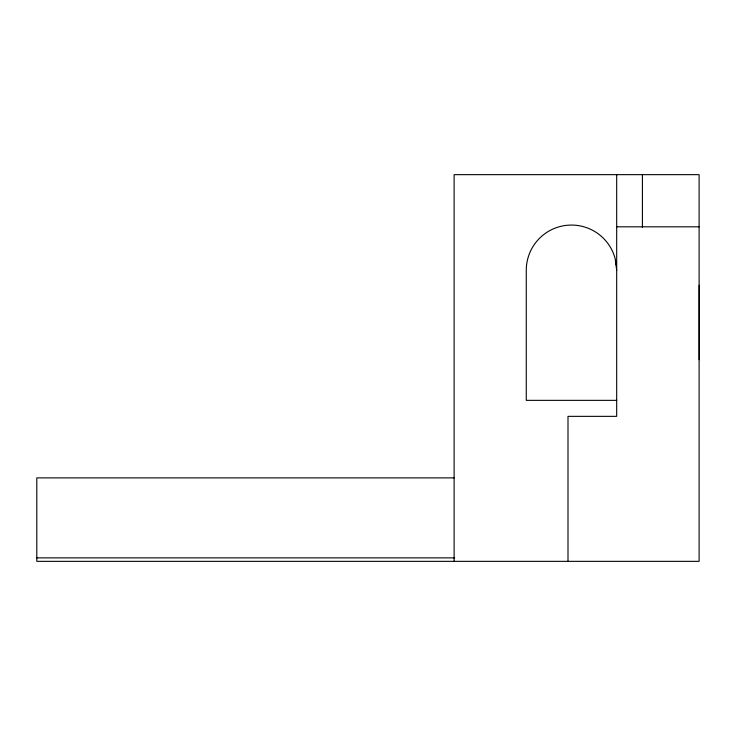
<?xml version="1.0" encoding="UTF-8"?>
<svg xmlns="http://www.w3.org/2000/svg" width="736" height="736" viewBox="0 0 736 736"><rect width="100%" height="100%" fill="white"/><g stroke="black" fill="none" stroke-linecap="round" stroke-linejoin="round"><path stroke-width="1.1" d="M616.685 226.817L699.108 226.817M616.685 400.347L526.268 400.347L526.268 270.287A45.209 45.209 0 0 1 615.149 258.584L616.363 265.291M454.112 477.885L36.8 477.885L36.8 561.347L699.108 561.347L699.108 174.653L454.112 174.653L454.112 561.347M36.8 557.87L454.655 557.87M615.388 260.388L616.685 270.287M699.2 285.237L699.2 359.656M642.418 174.653L642.418 227.433M616.685 174.653L616.685 416.346L567.999 416.346L567.999 561.347"/></g></svg>
